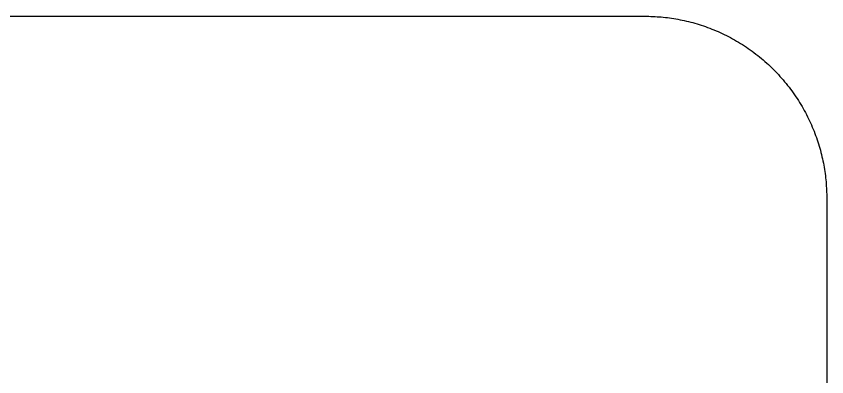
# Model space of a CAD drawing. Header units: millimetres. Extents: x 1.2 to 41.2, y 0.2 to 23.9.
# Drawn here: x 23.37 to 41.2, y 16 to 23.92 of the extents above; entities that cross this region are included whole.
import ezdxf

# ---------------------------------------------------------------- set-up
doc = ezdxf.new("R2010")
doc.units = ezdxf.units.MM
doc.layers.add('默认', color=18, linetype='Continuous', true_color=0x000000)

msp = doc.modelspace()

# ---------------------------------------------------------------- linework, layer by layer
at = {"layer": '默认'}
for points in [[(8.298, 23.918, 1.602), (22.747, 23.918, 1.602), (37.196, 23.918, 1.602)], [(8.298, 23.918, 0.002), (22.747, 23.918, 0.002), (37.196, 23.918, 0.002)], [(8.298, 23.918, 0.802), (22.747, 23.918, 0.802), (37.196, 23.918, 0.802)], [(37.196, 23.918, 1.602), (37.196, 23.918, 0.802), (37.196, 23.918, 0.002)], [(40.025, 22.746, 1.602), (40.025, 22.746, 0.802), (40.025, 22.746, 0.002)], [(41.196, 19.918, 1.601), (41.196, 12.046, 1.6), (41.196, 4.174, 1.598)], [(41.196, 19.918, 0.001), (41.196, 12.046, 0), (41.196, 4.174, -0.002)], [(41.196, 19.918, 1.601), (41.196, 19.918, 0.801), (41.196, 19.918, 0.001)], [(41.196, 19.918, 0.801), (41.196, 12.046, 0.8), (41.196, 4.174, 0.798)]]:
    msp.add_open_spline(points, degree=2, dxfattribs=at)
at = {"layer": '默认', "extrusion": (-1.89856e-09, 0.000220476, -1)}
for points in [[(37.196, 23.918, 1.602), (41.196, 23.918, 1.602), (41.196, 19.918, 1.601)], [(37.196, 23.918, 0.002), (41.196, 23.918, 0.002), (41.196, 19.918, 0.001)], [(37.196, 23.918, 0.802), (41.196, 23.918, 0.802), (41.196, 19.918, 0.801)]]:
    msp.add_rational_spline(points, [1, 0.707106781187, 1], degree=2, dxfattribs=at)

doc.saveas('drawing.dxf')
